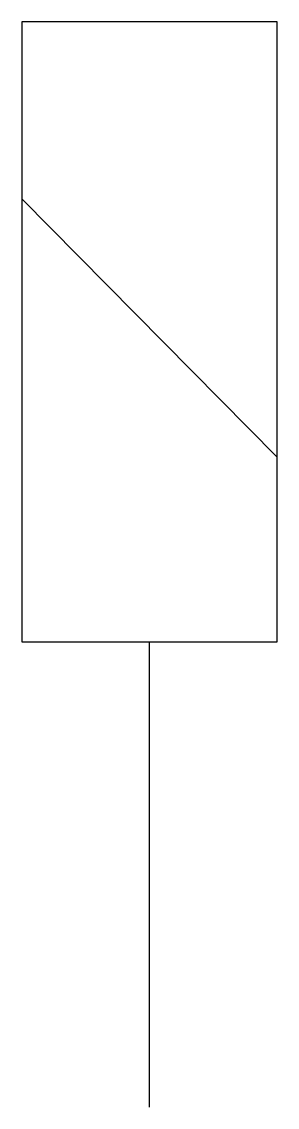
# Model space of a CAD drawing. Header units: millimetres. Extents: x -41 to 41, y 0 to 350.
import ezdxf

# ---------------------------------------------------------------- set-up
doc = ezdxf.new("R2010")
doc.units = ezdxf.units.MM

msp = doc.modelspace()

# ---------------------------------------------------------------- linework, layer by layer
at = {"color": 0, "linetype": 'ByBlock', "lineweight": -2}
for p, q in [((41.19, 349.87), (-41.19, 349.87)), ((-41.19, 349.87), (-41.19, 150)), ((41.19, 150), (41.19, 349.87)), ((-41.19, 292.81), (41.19, 209.52)), ((-41.19, 150), (41.19, 150)), ((0, 0), (0, 150))]:
    msp.add_line(p, q, dxfattribs=at)

doc.saveas('drawing.dxf')
